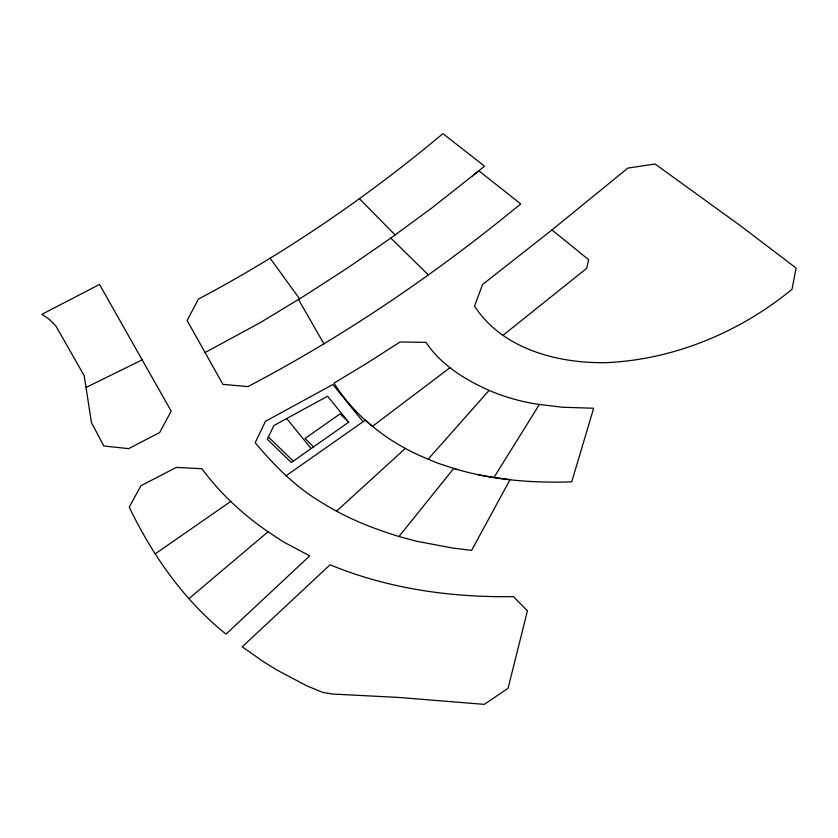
<?xml version="1.0" encoding="UTF-8"?>
<svg xmlns="http://www.w3.org/2000/svg" width="838" height="838" viewBox="0 0 838 838"><rect width="100%" height="100%" fill="white"/><g stroke="black" fill="none" stroke-linecap="round" stroke-linejoin="round"><path stroke-width="1.26" d="M478.414 474.874L493.949 477.492L539.41 404.45L562.036 407.205L593.66 408.242L571.715 481.85C532.057 483.17 491.843 480.048 453.746 468.432L398.972 536.53C372.261 528.286 346.031 517.874 322.337 502.884C295.992 487.601 274.707 465.855 255.171 442.789L265.478 421.294L332.854 384.527L363.064 421.724M285.779 475.953L365.358 420.121C383.626 436.86 405.215 449.891 428.166 459.182L489.088 390.424C505.167 397.181 522.105 402.093 539.41 404.45M336.488 511.19L405.341 448.393M188.969 598.625L268.055 531.774L283.275 541.777L309.693 555.887L226.009 634.115C183.983 600.406 152.485 555.405 129.241 507.147L140.92 485.747L176.399 467.395L201.906 468.725C220.122 493.341 242.831 514.469 268.055 531.774M472.286 176.179L484.5 166.154L442.935 133.64C367.327 196.836 285.601 252.971 198.449 299.061L187.125 320.493L222.898 384.359L247.901 386.611C345.005 335.692 436.064 273.513 520.723 203.927L478.865 170.795L432.199 207.709L390.801 238.107L348.273 267.479L304.665 295.678L260.115 322.724L205.08 352.526M551.97 229.958L482.552 284.511L474.549 306.069C502.056 348.797 557.155 363.346 605.413 362.676C673.427 359.9 739.661 332.351 792.015 289.299L796.1 268.066L740.53 225.799L655.096 164.018L627.851 168.103L551.97 229.958L588.685 259.738L586.663 268.359L503.104 335.221M449.933 367.735L372.449 426.364C357.47 414.066 344.324 399.558 333.995 383.123L365.672 364.027L400.072 341.977L425.976 342.354C440.987 364.876 464.849 379.572 489.088 390.424M348.702 422.216L291.268 462.503L267.322 439.227L273.9 425.515L327.595 396.217L348.702 422.216L340.113 413.857L304.99 438.504L313.58 446.853M155.208 553.855L230.817 501.396M86.01 387.481L142.156 359.869L171.193 411.133L159.66 432.513L128.643 448.634L103.807 445.984L91.447 422.572L84.198 375.696L55.895 326.034L49.191 319.236L41.9 314.323L99.513 284.449L142.156 359.869M493.949 477.492L510.059 479.661L471.605 550.377L452.405 548.01L416.214 541.17L398.972 536.53M457.443 469.626L437.593 463.131L428.166 459.182M268.411 436.965L293.248 461.12M390.801 238.107L428.27 274.822M359.439 198.732L395.107 234.923M286.701 418.529L311.108 448.592M270.066 258.177L299.564 298.799M298.475 299.459L323.96 343.873M527.427 610.808L508.069 688.302L484.28 704.36L398.794 697.446L332.529 694.032L322.923 692.439L306.959 685.913L277.451 670.316L263.53 661.758L242.203 646.821L330.099 564.77C388.057 588.768 450.991 597.588 513.422 596.625L527.427 610.808"/></g></svg>
